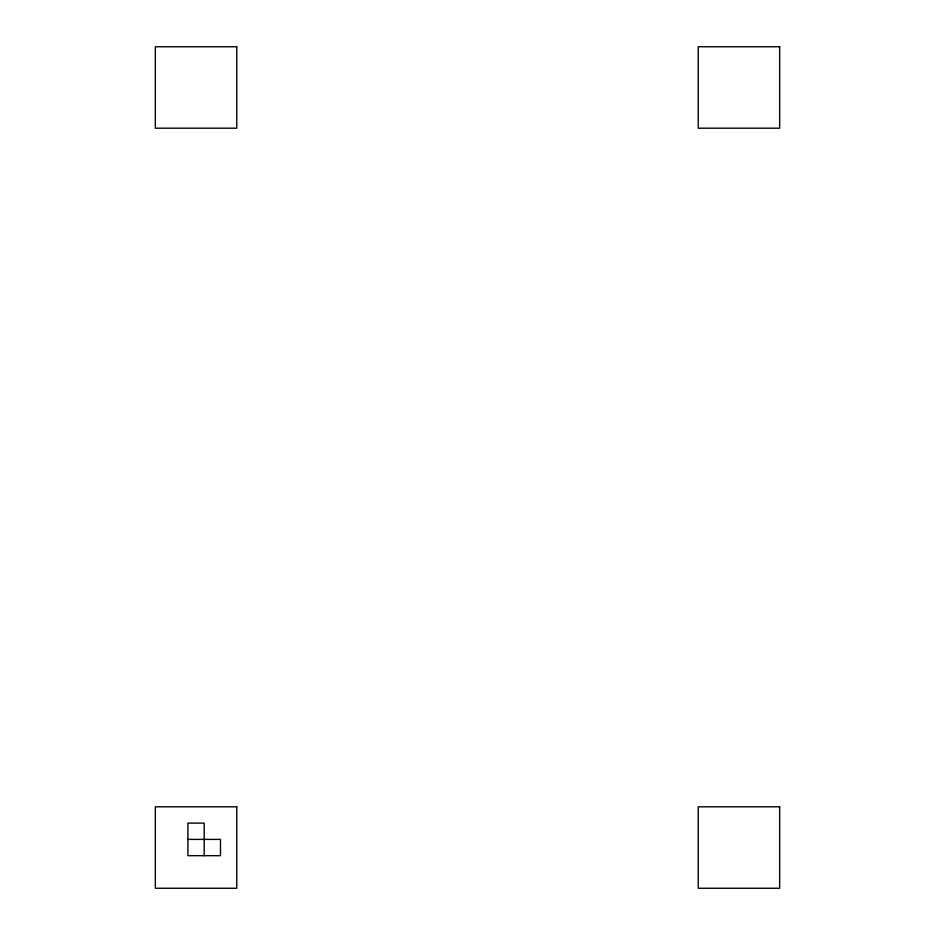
<?xml version="1.0" encoding="UTF-8"?>
<svg xmlns="http://www.w3.org/2000/svg" width="935" height="935" viewBox="0 0 935 935"><rect width="100%" height="100%" fill="white"/><g stroke="black" fill="none" stroke-linecap="round" stroke-linejoin="round"><path stroke-width="1.4" d="M187.9 839.385L220.485 839.385L220.485 855.677L187.9 855.677L187.9 823.104L204.192 823.104L204.192 855.677M236.765 46.75L155.327 46.75L155.327 128.189L236.765 128.189L236.765 46.75M779.673 46.75L698.235 46.75L698.235 128.189L779.673 128.189L779.673 46.75M236.765 806.812L155.327 806.812L155.327 888.25L236.765 888.25L236.765 806.812M779.673 806.812L698.235 806.812L698.235 888.25L779.673 888.25L779.673 806.812"/></g></svg>
